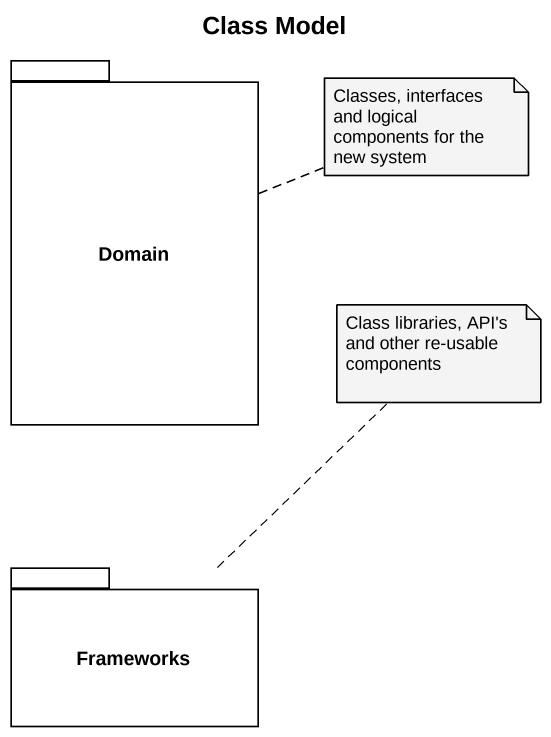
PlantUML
@startuml
title Class Model
package Domain {
}
package Frameworks {
}
note right of Domain : Classes, interfaces and logical components for the new system
note top of Frameworks : Class libraries, API's and other re-usable components
@enduml
